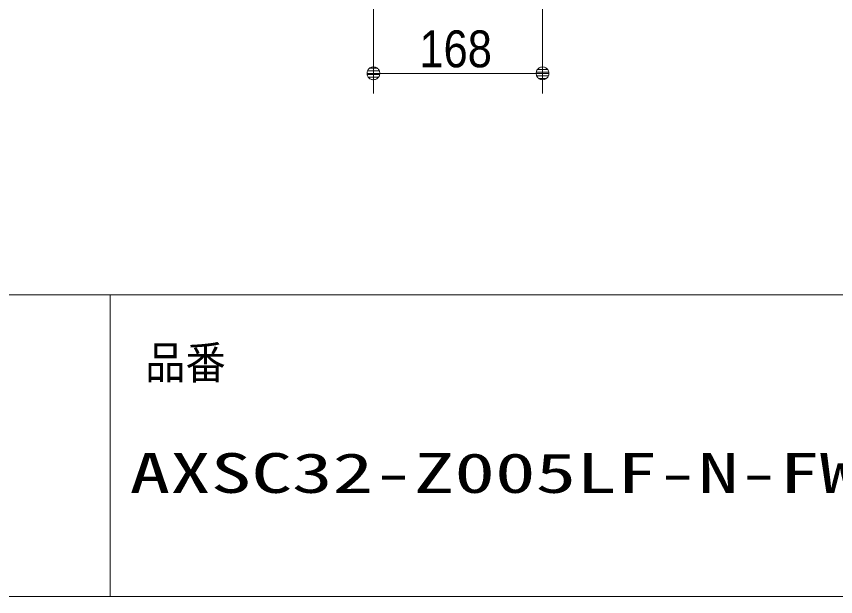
# Model space of a CAD drawing. Units: millimetres, scale not verified. Extents: x -6062 to 6062, y -3045 to 3045.
# Drawn here: x -781 to 33, y -2770 to -2193 of the extents above; entities that cross this region are included whole.
import ezdxf
from ezdxf.enums import TextEntityAlignment as Align

# ---------------------------------------------------------------- set-up
doc = ezdxf.new("R2010")
doc.units = ezdxf.units.MM
doc.header["$LTSCALE"] = 20
for name, color, linetype, lineweight in [('0-0_1図面枠', 7, 'Continuous', 9), ('0-2_2寸法-1', 7, 'Continuous', 9), ('0-3_0', 7, 'Continuous', 9)]:
    doc.layers.add(name, color=color, linetype=linetype, lineweight=lineweight)
doc.styles.add('ＭＳ ゴシック', font='')
doc.styles.add('ＭＳ Ｐゴシック', font='')
doc.styles.get('ＭＳ ゴシック').set_extended_font_data('MS Gothic')
doc.styles.get('ＭＳ Ｐゴシック').set_extended_font_data('MS PGothic')

# ---------------------------------------------------------------- blocks, each defined once
blk = doc.blocks.new('グループ-2')
at = {"layer": '0-0_1図面枠'}
for p, q in [((-80000, -49400), (80000, -49400)), ((22000, -49400), (22000, -55400))]:
    blk.add_line(p, q, dxfattribs=at)
blk.add_lwpolyline([(-80000, 55400), (80000, 55400), (80000, -55400), (-80000, -55400)], close=True, dxfattribs=at)
blk = doc.blocks.new('図面枠')
at = {"layer": '0-0_1図面枠'}
blk.add_blockref('グループ-2', (0, 0), dxfattribs=at)
at = {"layer": '0-0_1図面枠', "style": 'ＭＳ ゴシック', "width": 0.9}
blk.add_text('品番', height=650.9, dxfattribs=at).set_placement((22696.5, -51268.3), align=Align.BOTTOM_LEFT)
blk = doc.blocks.new('_Dot')
at = {"layer": '0-3_0'}
for p, q in [((-10, 0), (-20, 0)), ((9.78, 2), (-9.78, 2)), ((7.99, 6), (-7.99, 6)), ((9.16, -3.98), (-9.16, -3.98)), ((6, -7.98), (-6, -7.98))]:
    blk.add_line(p, q, dxfattribs=at)
for points in [[(10, 0), (9.92, 1.25), (9.69, 2.49), (9.3, 3.68), (8.76, 4.82), (8.09, 5.88), (7.29, 6.85), (6.37, 7.71), (5.36, 8.44), (4.26, 9.05), (3.09, 9.51), (1.87, 9.82), (0.63, 9.98), (-0.63, 9.98), (-1.87, 9.82), (-3.09, 9.51), (-4.26, 9.05), (-5.36, 8.44), (-6.37, 7.71), (-7.29, 6.85), (-8.09, 5.88), (-8.76, 4.82), (-9.3, 3.68), (-9.69, 2.49), (-9.92, 1.25), (-10, 0), (0, 0)], [(-10, 0), (-9.92, -1.25), (-9.69, -2.49), (-9.3, -3.68), (-8.76, -4.82), (-8.09, -5.88), (-7.29, -6.85), (-6.37, -7.71), (-5.36, -8.44), (-4.26, -9.05), (-3.09, -9.51), (-1.87, -9.82), (-0.63, -9.98), (0.63, -9.98), (1.87, -9.82), (3.09, -9.51), (4.26, -9.05), (5.36, -8.44), (6.37, -7.71), (7.29, -6.85), (8.09, -5.88), (8.76, -4.82), (9.3, -3.68), (9.69, -2.49), (9.92, -1.25), (10, 0), (0, 0)]]:
    blk.add_lwpolyline(points, close=True, dxfattribs=at)

msp = doc.modelspace()

# ---------------------------------------------------------------- linework, layer by layer
at = {"layer": '0-2_2寸法-1'}
for p, q in [((-426.04, -1970), (-426.04, -2270)), ((-258.04, -1970), (-258.04, -2270)), ((-413.32, -2250), (-270.75, -2250))]:
    msp.add_line(p, q, dxfattribs=at)

# ---------------------------------------------------------------- block references
at = {"layer": '0-0_1図面枠', "xscale": 0.05, "yscale": 0.05}
msp.add_blockref('図面枠', (-1787.5, 0), dxfattribs=at)
msp.add_blockref('図面枠', (-1787.5, 0), dxfattribs=at)
at = {"layer": '0-2_2寸法-1', "xscale": 0.6356201, "yscale": 0.6356201, "rotation": 180}
msp.add_blockref('_Dot', (-426.04, -2250), dxfattribs=at)
at = {"layer": '0-2_2寸法-1', "xscale": 0.6356201, "yscale": 0.6356201}
msp.add_blockref('_Dot', (-258.04, -2250), dxfattribs=at)

# ---------------------------------------------------------------- texts
at = {"layer": '0-0_1図面枠', "style": 'ＭＳ ゴシック', "width": 1.5}
msp.add_text('AXSC32-Z005LF-N-FW-TK-Y', height=39.52, dxfattribs=at).set_placement((-668.2, -2678.78), align=Align.BOTTOM_LEFT)
at = {"layer": '0-2_2寸法-1', "style": 'ＭＳ Ｐゴシック', "width": 0.9}
msp.add_text('168', height=36.66, dxfattribs=at).set_placement((-380.36, -2254.96), align=Align.BOTTOM_LEFT)

doc.saveas('drawing.dxf')
